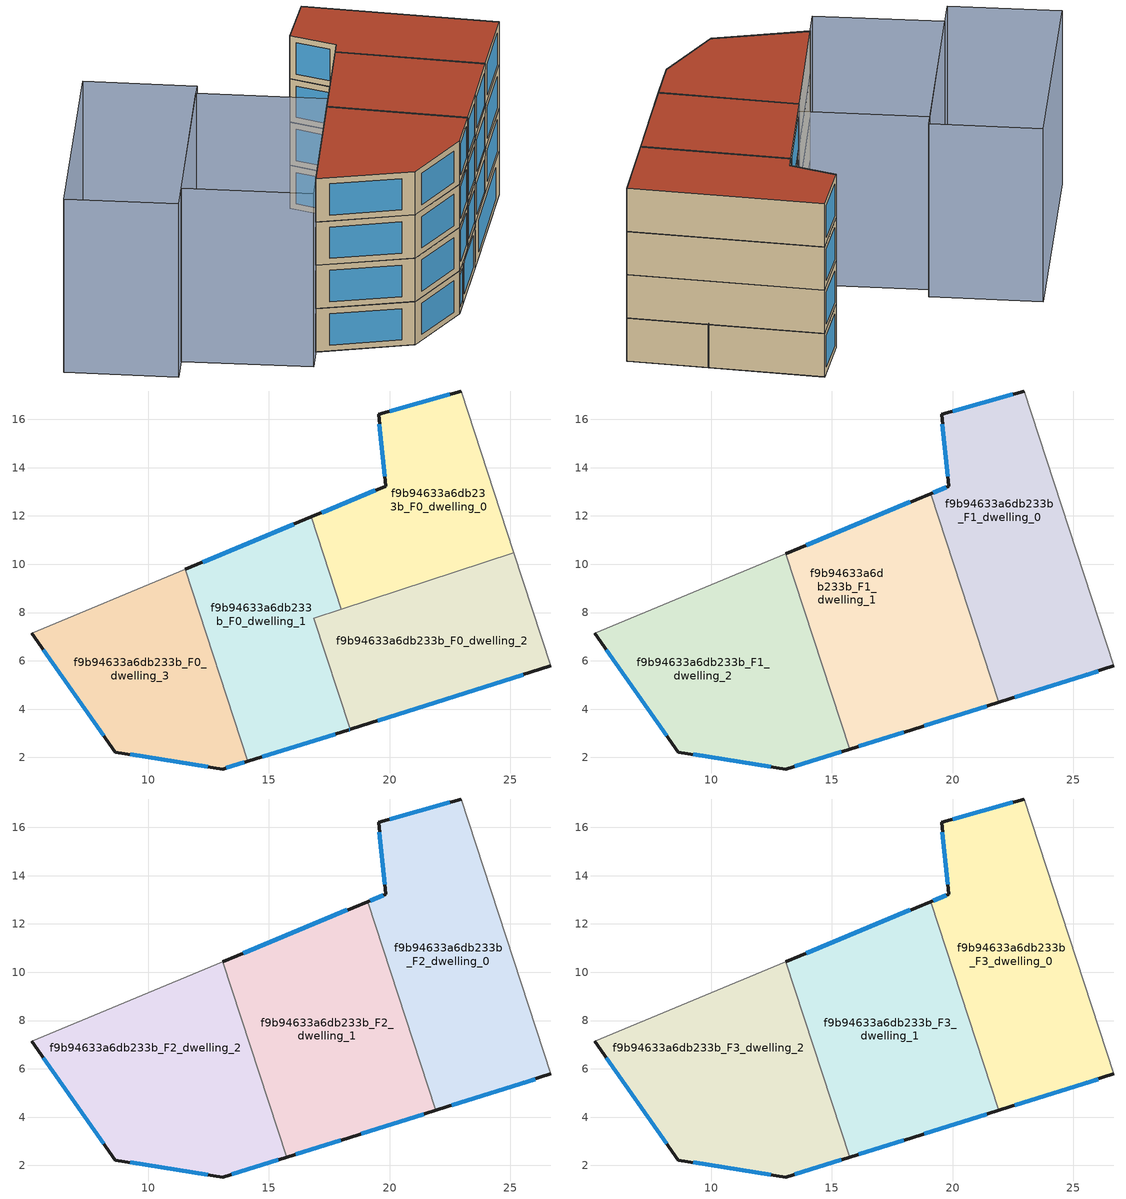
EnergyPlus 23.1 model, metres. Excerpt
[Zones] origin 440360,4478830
f9b94633a6db233b_F0_dwelling_0
 floor ground (EU_floor_Construction): 25.15,10.48 22.96,17.17 19.54,16.2 19.83,13.24 16.76,11.96 18,8.14 z0
 wall outside (EU_wall_Construction): 16.76,11.96 19.83,13.24 19.54,16.2 22.96,17.17 z0:3
 wall to f9b94633a6db233b_F0_dwelling_1 (EU_wall_Construction): 18,8.14 16.76,11.96 z0:3
 wall adiabatic (EU_wall_Construction): 22.96,17.17 25.15,10.48 z0:3
 wall to f9b94633a6db233b_F0_dwelling_2 (EU_wall_Construction): 25.15,10.48 18,8.14 z0:3
 window (EU_Window_Construction): 17.18,12.14 19.4,13.06 / 19.79,13.65 19.58,15.79 / 20.02,16.34 22.48,17.04 z0.42:2.58
f9b94633a6db233b_F0_dwelling_1
 floor ground (EU_floor_Construction): 18.33,3.15 18.37,3.16 16.86,7.77 18,8.14 16.76,11.96 11.54,9.79 14.14,1.85 z0
 wall outside (EU_wall_Construction): 11.54,9.79 16.76,11.96 / 18.37,3.16 18.33,3.15 14.14,1.85 z0:3
 wall to f9b94633a6db233b_F0_dwelling_3 (EU_wall_Construction): 14.14,1.85 11.54,9.79 z0:3
 wall to f9b94633a6db233b_F0_dwelling_2 (EU_wall_Construction): 18,8.14 16.86,7.77 18.37,3.16 z0:3
 window (EU_Window_Construction): 12.26,10.09 16.03,11.66 / 18.36,3.16 18.33,3.15 / 17.75,2.97 14.72,2.03 z0.42:2.58
f9b94633a6db233b_F0_dwelling_2
 floor ground (EU_floor_Construction): 26.68,5.79 25.15,10.48 16.86,7.77 18.37,3.16 z0
 wall outside (EU_wall_Construction): 26.68,5.79 18.37,3.16 z0:3
 wall adiabatic (EU_wall_Construction): 25.15,10.48 26.68,5.79 z0:3
 window (EU_Window_Construction): 25.53,5.42 19.52,3.52 z0.42:2.58
f9b94633a6db233b_F0_dwelling_3
 floor ground (EU_floor_Construction): 14.14,1.85 11.54,9.79 5.17,7.15 8.64,2.22 13.09,1.52 z0
 wall outside (EU_wall_Construction): 14.14,1.85 13.09,1.52 8.64,2.22 5.17,7.15 z0:3
 wall adiabatic (EU_wall_Construction): 5.17,7.15 11.54,9.79 z0:3
 window (EU_Window_Construction): 8.16,2.91 5.65,6.46 / 13.99,1.8 13.24,1.57 / 12.47,1.62 9.25,2.13 z0.42:2.58
f9b94633a6db233b_F1_dwelling_0
 floor to f9b94633a6db233b_F0_dwelling_0 (EU_floor_Construction): 25.15,10.48 22.96,17.17 19.54,16.2 19.83,13.24 19.09,12.93 20.39,8.93 z3
 floor to f9b94633a6db233b_F0_dwelling_2 (EU_floor_Construction): 26.68,5.79 25.15,10.48 20.39,8.93 21.91,4.28 z3
 wall outside (EU_wall_Construction): 19.09,12.93 19.83,13.24 19.54,16.2 22.96,17.17 / 26.68,5.79 21.91,4.28 z3:6
 wall to f9b94633a6db233b_F1_dwelling_1 (EU_wall_Construction): 21.91,4.28 19.09,12.93 z3:6
 wall adiabatic (EU_wall_Construction): 22.96,17.17 26.68,5.79 z3:6
 window (EU_Window_Construction): 19.19,12.97 19.73,13.19 / 19.79,13.65 19.58,15.79 / 20.02,16.34 22.48,17.04 / 26.02,5.58 22.58,4.49 z3.42:5.58
f9b94633a6db233b_F1_dwelling_1
 floor to f9b94633a6db233b_F0_dwelling_1 (EU_floor_Construction): 18.33,3.15 18.37,3.16 16.86,7.77 18,8.14 16.76,11.96 13.1,10.44 15.75,2.35 z3
 floor to f9b94633a6db233b_F0_dwelling_0 (EU_floor_Construction): 20.39,8.93 19.09,12.93 16.76,11.96 18,8.14 z3
 floor to f9b94633a6db233b_F0_dwelling_2 (EU_floor_Construction): 21.91,4.28 20.39,8.93 16.86,7.77 18.37,3.16 z3
 wall outside (EU_wall_Construction): 13.1,10.44 19.09,12.93 / 21.91,4.28 18.33,3.15 15.75,2.35 z3:6
 wall to f9b94633a6db233b_F1_dwelling_2 (EU_wall_Construction): 15.75,2.35 13.1,10.44 z3:6
 window (EU_Window_Construction): 13.93,10.79 18.26,12.58 / 21.42,4.12 18.82,3.3 / 17.97,3.04 16.11,2.46 z3.42:5.58
f9b94633a6db233b_F1_dwelling_2
 floor to f9b94633a6db233b_F0_dwelling_3 (EU_floor_Construction): 14.14,1.85 11.54,9.79 5.17,7.15 8.64,2.22 13.09,1.52 z3
 floor to f9b94633a6db233b_F0_dwelling_1 (EU_floor_Construction): 15.75,2.35 13.1,10.44 11.54,9.79 14.14,1.85 z3
 wall outside (EU_wall_Construction): 15.75,2.35 13.09,1.52 8.64,2.22 5.17,7.15 z3:6
 wall adiabatic (EU_wall_Construction): 5.17,7.15 13.1,10.44 z3:6
 window (EU_Window_Construction): 15.38,2.23 13.46,1.64 / 12.47,1.62 9.25,2.13 / 8.16,2.91 5.65,6.46 z3.42:5.58
f9b94633a6db233b_F2_dwelling_0
 floor to f9b94633a6db233b_F1_dwelling_0 (EU_floor_Construction): 26.68,5.79 22.96,17.17 19.54,16.2 19.83,13.24 19.09,12.93 21.91,4.28 z6
 wall outside (EU_wall_Construction): 19.09,12.93 19.83,13.24 19.54,16.2 22.96,17.17 / 26.68,5.79 21.91,4.28 z6:9
 wall to f9b94633a6db233b_F2_dwelling_1 (EU_wall_Construction): 21.91,4.28 19.09,12.93 z6:9
 wall adiabatic (EU_wall_Construction): 22.96,17.17 26.68,5.79 z6:9
 window (EU_Window_Construction): 19.19,12.97 19.73,13.19 / 19.79,13.65 19.58,15.79 / 20.02,16.34 22.48,17.04 / 26.02,5.58 22.58,4.49 z6.42:8.58
f9b94633a6db233b_F2_dwelling_1
 floor to f9b94633a6db233b_F1_dwelling_1 (EU_floor_Construction): 21.91,4.28 19.09,12.93 13.1,10.44 15.75,2.35 18.33,3.15 z6
 wall outside (EU_wall_Construction): 13.1,10.44 19.09,12.93 / 21.91,4.28 18.33,3.15 15.75,2.35 z6:9
 wall to f9b94633a6db233b_F2_dwelling_2 (EU_wall_Construction): 15.75,2.35 13.1,10.44 z6:9
 window (EU_Window_Construction): 13.93,10.79 18.26,12.58 / 21.42,4.12 18.82,3.3 / 17.97,3.04 16.11,2.46 z6.42:8.58
f9b94633a6db233b_F2_dwelling_2
 floor to f9b94633a6db233b_F1_dwelling_2 (EU_floor_Construction): 15.75,2.35 13.1,10.44 5.17,7.15 8.64,2.22 13.09,1.52 z6
 wall outside (EU_wall_Construction): 15.75,2.35 13.09,1.52 8.64,2.22 5.17,7.15 z6:9
 wall adiabatic (EU_wall_Construction): 5.17,7.15 13.1,10.44 z6:9
 window (EU_Window_Construction): 15.38,2.23 13.46,1.64 / 12.47,1.62 9.25,2.13 / 8.16,2.91 5.65,6.46 z6.42:8.58
f9b94633a6db233b_F3_dwelling_0
 floor to f9b94633a6db233b_F2_dwelling_0 (EU_floor_Construction): 26.68,5.79 22.96,17.17 19.54,16.2 19.83,13.24 19.09,12.93 21.91,4.28 z9
 wall outside (EU_wall_Construction): 19.09,12.93 19.83,13.24 19.54,16.2 22.96,17.17 / 26.68,5.79 21.91,4.28 z9:12
 wall to f9b94633a6db233b_F3_dwelling_1 (EU_wall_Construction): 21.91,4.28 19.09,12.93 z9:12
 wall adiabatic (EU_wall_Construction): 22.96,17.17 26.68,5.79 z9:12
 window (EU_Window_Construction): 19.19,12.97 19.73,13.19 / 19.79,13.65 19.58,15.79 / 20.02,16.34 22.48,17.04 / 26.02,5.58 22.58,4.49 z9.42:11.58
 roof outside (EU_roof_Construction): 22.96,17.17 26.68,5.79 21.91,4.28 19.09,12.93 19.83,13.24 19.54,16.2 z12
f9b94633a6db233b_F3_dwelling_1
 floor to f9b94633a6db233b_F2_dwelling_1 (EU_floor_Construction): 21.91,4.28 19.09,12.93 13.1,10.44 15.75,2.35 18.33,3.15 z9
 wall outside (EU_wall_Construction): 13.1,10.44 19.09,12.93 / 21.91,4.28 18.33,3.15 15.75,2.35 z9:12
 wall to f9b94633a6db233b_F3_dwelling_2 (EU_wall_Construction): 15.75,2.35 13.1,10.44 z9:12
 window (EU_Window_Construction): 13.93,10.79 18.26,12.58 / 21.42,4.12 18.82,3.3 / 17.97,3.04 16.11,2.46 z9.42:11.58
 roof outside (EU_roof_Construction): 19.09,12.93 21.91,4.28 18.33,3.15 15.75,2.35 13.1,10.44 z12
f9b94633a6db233b_F3_dwelling_2
 floor to f9b94633a6db233b_F2_dwelling_2 (EU_floor_Construction): 15.75,2.35 13.1,10.44 5.17,7.15 8.64,2.22 13.09,1.52 z9
 wall outside (EU_wall_Construction): 15.75,2.35 13.09,1.52 8.64,2.22 5.17,7.15 z9:12
 wall adiabatic (EU_wall_Construction): 5.17,7.15 13.1,10.44 z9:12
 window (EU_Window_Construction): 15.38,2.23 13.46,1.64 / 12.47,1.62 9.25,2.13 / 8.16,2.91 5.65,6.46 z9.42:11.58
 roof outside (EU_roof_Construction): 13.1,10.44 15.75,2.35 13.09,1.52 8.64,2.22 5.17,7.15 z12
shading: 13.95,10.8 3.57,6.48 / 3.57,6.48 0.52,13.81 / 0.52,13.81 10.91,18.13 / 10.91,18.13 13.95,10.8 / 11.73,18.42 -1.17,13.12 / -1.17,13.12 -3.78,19.49 / -3.78,19.49 9.12,24.79 / 9.12,24.79 11.73,18.42 z0:12
[Building]
EU S2 Campaign: North Axis=0; Terrain=City; Solar Distribution=FullExterior
[Site:Location]
Madrid: Latitude=40.5; Longitude=-3.5; Time Zone=1; Elevation=609
[SizingPeriod:WeatherFileDays]
AnnualSizingPeriod: Begin Month=1; Begin Day of Month=1; End Month=12; End Day of Month=31; Day of Week for Start Day=Monday; Use Weather File Daylight Saving Period=No; Use Weather File Rain and Snow Indicators=No
[MATERIAL]
EU_InternalMass_Material: Roughness=MediumRough; Thickness=0.1; Conductivity=1; Density=1800; Specific Heat=900; Thermal Absorptance=0.9; Solar Absorptance=0.7; Visible Absorptance=0.7
[MATERIAL:NOMASS] Roughness=MediumRough; Thermal Absorptance=0.9; Solar Absorptance=0.7; Visible Absorptance=0.7
Name | Thermal Resistance
EU_wall_NoMass | 1.60022
EU_roof_NoMass | 1.57597
EU_floor_NoMass | 0.470652
[WINDOWMATERIAL:SIMPLEGLAZINGSYSTEM]
EU_Window_SimpleGlazing: UFactor=3.28802; Solar Heat Gain Coefficient=0.85; Visible Transmittance=0.85
[CONSTRUCTION]
EU_wall_Construction: EU_wall_NoMass
EU_roof_Construction: EU_roof_NoMass
EU_floor_Construction: EU_floor_NoMass
EU_InternalMass_Construction: EU_InternalMass_Material
EU_Window_Construction: EU_Window_SimpleGlazing
[ZONE] Type=1; Multiplier=1; Ceiling Height=autocalculate; Floor Area=autocalculate; Part of Total Floor Area=Yes
Name | Volume
f9b94633a6db233b_F0_dwelling_0 | 128.078
f9b94633a6db233b_F1_dwelling_0; f9b94633a6db233b_F2_dwelling_0; f9b94633a6db233b_F3_dwelling_0 | 170.766
f9b94633a6db233b_F0_dwelling_1 | 128.072
f9b94633a6db233b_F1_dwelling_1; f9b94633a6db233b_F2_dwelling_1; f9b94633a6db233b_F3_dwelling_1 | 170.759
f9b94633a6db233b_F0_dwelling_2 | 128.086
f9b94633a6db233b_F1_dwelling_2; f9b94633a6db233b_F2_dwelling_2; f9b94633a6db233b_F3_dwelling_2 | 170.77
f9b94633a6db233b_F0_dwelling_3 | 128.066
[INTERNALMASS] Construction=EU_InternalMass_Construction
Name | Zone or ZoneList | Surface Area
f9b94633a6db233b_F0_dwelling_0_EU_InternalMass | f9b94633a6db233b_F0_dwelling_0 | 42.6905
f9b94633a6db233b_F0_dwelling_1_EU_InternalMass | f9b94633a6db233b_F0_dwelling_1 | 42.6908
f9b94633a6db233b_F0_dwelling_2_EU_InternalMass | f9b94633a6db233b_F0_dwelling_2 | 42.6952
f9b94633a6db233b_F0_dwelling_3_EU_InternalMass | f9b94633a6db233b_F0_dwelling_3 | 42.6891
f9b94633a6db233b_F1_dwelling_0_EU_InternalMass | f9b94633a6db233b_F1_dwelling_0 | 56.9221
f9b94633a6db233b_F1_dwelling_1_EU_InternalMass | f9b94633a6db233b_F1_dwelling_1 | 56.9196
f9b94633a6db233b_F1_dwelling_2_EU_InternalMass | f9b94633a6db233b_F1_dwelling_2 | 56.9235
f9b94633a6db233b_F2_dwelling_0_EU_InternalMass | f9b94633a6db233b_F2_dwelling_0 | 56.9221
f9b94633a6db233b_F2_dwelling_1_EU_InternalMass | f9b94633a6db233b_F2_dwelling_1 | 56.9196
f9b94633a6db233b_F2_dwelling_2_EU_InternalMass | f9b94633a6db233b_F2_dwelling_2 | 56.9235
f9b94633a6db233b_F3_dwelling_0_EU_InternalMass | f9b94633a6db233b_F3_dwelling_0 | 56.9221
f9b94633a6db233b_F3_dwelling_1_EU_InternalMass | f9b94633a6db233b_F3_dwelling_1 | 56.9196
f9b94633a6db233b_F3_dwelling_2_EU_InternalMass | f9b94633a6db233b_F3_dwelling_2 | 56.9235
[OTHEREQUIPMENT] Fuel Type=Electricity; Design Level Calculation Method=Watts/Area; Power per Zone Floor Area=1; Fraction Latent=0; Fraction Radiant=0; Fraction Lost=0; Carbon Dioxide Generation Rate=0; EndUse Subcategory=EU_Step8_InternalGains
Name | Zone or ZoneList or Space or SpaceList | Schedule
EU_Step8_InternalGain_f9b94633a6db233b_F0_dwelling_0_f000 | f9b94633a6db233b_F0_dwelling_0 | EU_Step8_GainSchedule_f9b94633a6db233b_F0_dwelling_0_f000
EU_Step8_InternalGain_f9b94633a6db233b_F0_dwelling_1_f000 | f9b94633a6db233b_F0_dwelling_1 | EU_Step8_GainSchedule_f9b94633a6db233b_F0_dwelling_1_f000
EU_Step8_InternalGain_f9b94633a6db233b_F0_dwelling_2_f000 | f9b94633a6db233b_F0_dwelling_2 | EU_Step8_GainSchedule_f9b94633a6db233b_F0_dwelling_2_f000
EU_Step8_InternalGain_f9b94633a6db233b_F0_dwelling_3_f000 | f9b94633a6db233b_F0_dwelling_3 | EU_Step8_GainSchedule_f9b94633a6db233b_F0_dwelling_3_f000
EU_Step8_InternalGain_f9b94633a6db233b_F1_dwelling_0_f000 | f9b94633a6db233b_F1_dwelling_0 | EU_Step8_GainSchedule_f9b94633a6db233b_F1_dwelling_0_f000
EU_Step8_InternalGain_f9b94633a6db233b_F1_dwelling_1_f000 | f9b94633a6db233b_F1_dwelling_1 | EU_Step8_GainSchedule_f9b94633a6db233b_F1_dwelling_1_f000
EU_Step8_InternalGain_f9b94633a6db233b_F1_dwelling_2_f000 | f9b94633a6db233b_F1_dwelling_2 | EU_Step8_GainSchedule_f9b94633a6db233b_F1_dwelling_2_f000
EU_Step8_InternalGain_f9b94633a6db233b_F2_dwelling_0_f000 | f9b94633a6db233b_F2_dwelling_0 | EU_Step8_GainSchedule_f9b94633a6db233b_F2_dwelling_0_f000
EU_Step8_InternalGain_f9b94633a6db233b_F2_dwelling_1_f000 | f9b94633a6db233b_F2_dwelling_1 | EU_Step8_GainSchedule_f9b94633a6db233b_F2_dwelling_1_f000
EU_Step8_InternalGain_f9b94633a6db233b_F2_dwelling_2_f000 | f9b94633a6db233b_F2_dwelling_2 | EU_Step8_GainSchedule_f9b94633a6db233b_F2_dwelling_2_f000
EU_Step8_InternalGain_f9b94633a6db233b_F3_dwelling_0_f000 | f9b94633a6db233b_F3_dwelling_0 | EU_Step8_GainSchedule_f9b94633a6db233b_F3_dwelling_0_f000
EU_Step8_InternalGain_f9b94633a6db233b_F3_dwelling_1_f000 | f9b94633a6db233b_F3_dwelling_1 | EU_Step8_GainSchedule_f9b94633a6db233b_F3_dwelling_1_f000
EU_Step8_InternalGain_f9b94633a6db233b_F3_dwelling_2_f000 | f9b94633a6db233b_F3_dwelling_2 | EU_Step8_GainSchedule_f9b94633a6db233b_F3_dwelling_2_f000
[ZONEVENTILATION:DESIGNFLOWRATE] Schedule=EU_AlwaysOn; Design Flow Rate Calculation Method=AirChanges/Hour; Air Changes per Hour=0.480704; Ventilation Type=Natural; Fan Pressure Rise=0; Fan Total Efficiency=1; Constant Term Coefficient=1; Temperature Term Coefficient=0; Velocity Term Coefficient=0; Velocity Squared Term Coefficient=0; Minimum Indoor Temperature=-100; Maximum Indoor Temperature=100; Delta Temperature=-100; Minimum Outdoor Temperature=-100; Maximum Outdoor Temperature=100; Maximum Wind Speed=40
Name | Zone or ZoneList or Space or SpaceList
EU_ConstantAir_f9b94633a6db233b_F0_dwelling_0 | f9b94633a6db233b_F0_dwelling_0
EU_ConstantAir_f9b94633a6db233b_F0_dwelling_1 | f9b94633a6db233b_F0_dwelling_1
EU_ConstantAir_f9b94633a6db233b_F0_dwelling_2 | f9b94633a6db233b_F0_dwelling_2
EU_ConstantAir_f9b94633a6db233b_F0_dwelling_3 | f9b94633a6db233b_F0_dwelling_3
EU_ConstantAir_f9b94633a6db233b_F1_dwelling_0 | f9b94633a6db233b_F1_dwelling_0
EU_ConstantAir_f9b94633a6db233b_F1_dwelling_1 | f9b94633a6db233b_F1_dwelling_1
EU_ConstantAir_f9b94633a6db233b_F1_dwelling_2 | f9b94633a6db233b_F1_dwelling_2
EU_ConstantAir_f9b94633a6db233b_F2_dwelling_0 | f9b94633a6db233b_F2_dwelling_0
EU_ConstantAir_f9b94633a6db233b_F2_dwelling_1 | f9b94633a6db233b_F2_dwelling_1
EU_ConstantAir_f9b94633a6db233b_F2_dwelling_2 | f9b94633a6db233b_F2_dwelling_2
EU_ConstantAir_f9b94633a6db233b_F3_dwelling_0 | f9b94633a6db233b_F3_dwelling_0
EU_ConstantAir_f9b94633a6db233b_F3_dwelling_1 | f9b94633a6db233b_F3_dwelling_1
EU_ConstantAir_f9b94633a6db233b_F3_dwelling_2 | f9b94633a6db233b_F3_dwelling_2
[HVACTEMPLATE:THERMOSTAT] Constant Heating Setpoint=20; Constant Cooling Setpoint=50
EU_HeatOnly_f9b94633a6db233b_F0_dwelling_0; EU_HeatOnly_f9b94633a6db233b_F0_dwelling_1; EU_HeatOnly_f9b94633a6db233b_F0_dwelling_2; EU_HeatOnly_f9b94633a6db233b_F0_dwelling_3; EU_HeatOnly_f9b94633a6db233b_F1_dwelling_0; EU_HeatOnly_f9b94633a6db233b_F1_dwelling_1; EU_HeatOnly_f9b94633a6db233b_F1_dwelling_2; EU_HeatOnly_f9b94633a6db233b_F2_dwelling_0; EU_HeatOnly_f9b94633a6db233b_F2_dwelling_1; EU_HeatOnly_f9b94633a6db233b_F2_dwelling_2; EU_HeatOnly_f9b94633a6db233b_F3_dwelling_0; EU_HeatOnly_f9b94633a6db233b_F3_dwelling_1; EU_HeatOnly_f9b94633a6db233b_F3_dwelling_2
[HVACTEMPLATE:ZONE:IDEALLOADSAIRSYSTEM] System Availability Schedule=EU_AlwaysOn; Maximum Heating Supply Air Temperature=50; Minimum Cooling Supply Air Temperature=13; Maximum Heating Supply Air Humidity Ratio=0.0156; Minimum Cooling Supply Air Humidity Ratio=0.0077; Heating Limit=NoLimit; Cooling Limit=NoLimit; Heating Availability Schedule=EU_AlwaysOn; Cooling Availability Schedule=EU_CoolingOff; Dehumidification Control Type=ConstantSensibleHeatRatio; Cooling Sensible Heat Ratio=0.7; Dehumidification Setpoint=60; Humidification Control Type=None; Humidification Setpoint=30; Outdoor Air Method=None; Outdoor Air Flow Rate per Person=0.00944; Outdoor Air Flow Rate per Zone Floor Area=0; Outdoor Air Flow Rate per Zone=0; Demand Controlled Ventilation Type=None; Outdoor Air Economizer Type=NoEconomizer; Heat Recovery Type=None; Sensible Heat Recovery Effectiveness=0.7; Latent Heat Recovery Effectiveness=0.65
Name | Template Thermostat
f9b94633a6db233b_F0_dwelling_0 | EU_HeatOnly_f9b94633a6db233b_F0_dwelling_0
f9b94633a6db233b_F0_dwelling_1 | EU_HeatOnly_f9b94633a6db233b_F0_dwelling_1
f9b94633a6db233b_F0_dwelling_2 | EU_HeatOnly_f9b94633a6db233b_F0_dwelling_2
f9b94633a6db233b_F0_dwelling_3 | EU_HeatOnly_f9b94633a6db233b_F0_dwelling_3
f9b94633a6db233b_F1_dwelling_0 | EU_HeatOnly_f9b94633a6db233b_F1_dwelling_0
f9b94633a6db233b_F1_dwelling_1 | EU_HeatOnly_f9b94633a6db233b_F1_dwelling_1
f9b94633a6db233b_F1_dwelling_2 | EU_HeatOnly_f9b94633a6db233b_F1_dwelling_2
f9b94633a6db233b_F2_dwelling_0 | EU_HeatOnly_f9b94633a6db233b_F2_dwelling_0
f9b94633a6db233b_F2_dwelling_1 | EU_HeatOnly_f9b94633a6db233b_F2_dwelling_1
f9b94633a6db233b_F2_dwelling_2 | EU_HeatOnly_f9b94633a6db233b_F2_dwelling_2
f9b94633a6db233b_F3_dwelling_0 | EU_HeatOnly_f9b94633a6db233b_F3_dwelling_0
f9b94633a6db233b_F3_dwelling_1 | EU_HeatOnly_f9b94633a6db233b_F3_dwelling_1
f9b94633a6db233b_F3_dwelling_2 | EU_HeatOnly_f9b94633a6db233b_F3_dwelling_2
[SIZING:ZONE] Zone Cooling Design Supply Air Temperature Input Method=SupplyAirTemperature; Zone Cooling Design Supply Air Temperature=13; Zone Heating Design Supply Air Temperature Input Method=SupplyAirTemperature; Zone Heating Design Supply Air Temperature=50; Zone Cooling Design Supply Air Humidity Ratio=0.008; Zone Heating Design Supply Air Humidity Ratio=0.008; Cooling Design Air Flow Method=DesignDay; Cooling Design Air Flow Rate=0; Cooling Minimum Air Flow per Zone Floor Area=0.000762; Cooling Minimum Air Flow=0; Cooling Minimum Air Flow Fraction=0.2; Heating Design Air Flow Method=DesignDay; Heating Design Air Flow Rate=0; Heating Maximum Air Flow per Zone Floor Area=0.002032; Heating Maximum Air Flow=0.141576; Heating Maximum Air Flow Fraction=0.3; Account for Dedicated Outdoor Air System=No; Dedicated Outdoor Air System Control Strategy=NeutralSupplyAir; Dedicated Outdoor Air Low Setpoint Temperature for Design=autosize; Dedicated Outdoor Air High Setpoint Temperature for Design=autosize; Zone Load Sizing Method=Sensible Load Only No Latent Load; Zone Latent Cooling Design Supply Air Humidity Ratio Input Method=HumidityRatioDifference; Zone Cooling Design Supply Air Humidity Ratio Difference=0.005; Zone Latent Heating Design Supply Air Humidity Ratio Input Method=HumidityRatioDifference; Zone Humidification Design Supply Air Humidity Ratio Difference=0.005
f9b94633a6db233b_F0_dwelling_0; f9b94633a6db233b_F0_dwelling_1; f9b94633a6db233b_F0_dwelling_2; f9b94633a6db233b_F0_dwelling_3; f9b94633a6db233b_F1_dwelling_0; f9b94633a6db233b_F1_dwelling_1; f9b94633a6db233b_F1_dwelling_2; f9b94633a6db233b_F2_dwelling_0; f9b94633a6db233b_F2_dwelling_1; f9b94633a6db233b_F2_dwelling_2; f9b94633a6db233b_F3_dwelling_0; f9b94633a6db233b_F3_dwelling_1; f9b94633a6db233b_F3_dwelling_2
[SCHEDULE:CONSTANT]
Name | Hourly Value
EU_AlwaysOn | 1
EU_CoolingOff | 0
[SCHEDULE:FILE] Column Number=1; Rows to Skip at Top=0; Number of Hours of Data=8760; Column Separator=Comma; Interpolate to Timestep=No; Minutes per Item=60; Adjust Schedule for Daylight Savings=Yes
Name | File
EU_Step8_GainSchedule_f9b94633a6db233b_F0_dwelling_0_f000 | ../../schedules/f9b94633a6db233b/f9b94633a6db233b_F0_dwelling_0_f000_gain.csv
EU_Step8_GainSchedule_f9b94633a6db233b_F0_dwelling_1_f000 | ../../schedules/f9b94633a6db233b/f9b94633a6db233b_F0_dwelling_1_f000_gain.csv
EU_Step8_GainSchedule_f9b94633a6db233b_F0_dwelling_2_f000 | ../../schedules/f9b94633a6db233b/f9b94633a6db233b_F0_dwelling_2_f000_gain.csv
EU_Step8_GainSchedule_f9b94633a6db233b_F0_dwelling_3_f000 | ../../schedules/f9b94633a6db233b/f9b94633a6db233b_F0_dwelling_3_f000_gain.csv
EU_Step8_GainSchedule_f9b94633a6db233b_F1_dwelling_0_f000 | ../../schedules/f9b94633a6db233b/f9b94633a6db233b_F1_dwelling_0_f000_gain.csv
EU_Step8_GainSchedule_f9b94633a6db233b_F1_dwelling_1_f000 | ../../schedules/f9b94633a6db233b/f9b94633a6db233b_F1_dwelling_1_f000_gain.csv
EU_Step8_GainSchedule_f9b94633a6db233b_F1_dwelling_2_f000 | ../../schedules/f9b94633a6db233b/f9b94633a6db233b_F1_dwelling_2_f000_gain.csv
EU_Step8_GainSchedule_f9b94633a6db233b_F2_dwelling_0_f000 | ../../schedules/f9b94633a6db233b/f9b94633a6db233b_F2_dwelling_0_f000_gain.csv
EU_Step8_GainSchedule_f9b94633a6db233b_F2_dwelling_1_f000 | ../../schedules/f9b94633a6db233b/f9b94633a6db233b_F2_dwelling_1_f000_gain.csv
EU_Step8_GainSchedule_f9b94633a6db233b_F2_dwelling_2_f000 | ../../schedules/f9b94633a6db233b/f9b94633a6db233b_F2_dwelling_2_f000_gain.csv
EU_Step8_GainSchedule_f9b94633a6db233b_F3_dwelling_0_f000 | ../../schedules/f9b94633a6db233b/f9b94633a6db233b_F3_dwelling_0_f000_gain.csv
EU_Step8_GainSchedule_f9b94633a6db233b_F3_dwelling_1_f000 | ../../schedules/f9b94633a6db233b/f9b94633a6db233b_F3_dwelling_1_f000_gain.csv
EU_Step8_GainSchedule_f9b94633a6db233b_F3_dwelling_2_f000 | ../../schedules/f9b94633a6db233b/f9b94633a6db233b_F3_dwelling_2_f000_gain.csv
